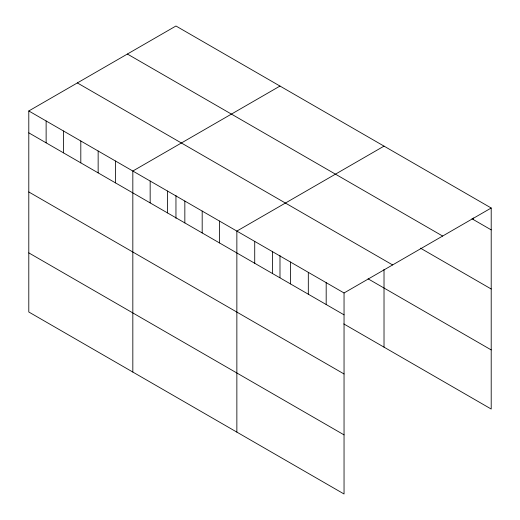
<?xml version="1.0" encoding="UTF-8"?>
<svg xmlns="http://www.w3.org/2000/svg" width="520" height="520" viewBox="0 0 520 520"><rect width="100%" height="100%" fill="white"/><g stroke="black" fill="none" stroke-linecap="round" stroke-linejoin="round"><path stroke-width="0.78" d="M28.795 110.962L344.045 292.975L344.045 494L28.795 311.994L28.795 110.962L175.955 26L491.205 208.006L491.205 409.038L343.798 323.928M279.988 86.06L132.828 171.028L132.828 372.053M384.02 146.126L236.86 231.088L236.86 432.12M344.045 292.975L491.205 208.006M471.965 218.77L491.205 229.879M127.394 54.041L442.644 236.047M420.44 248.144L491.205 289.003M77.357 82.927L392.606 264.933M368.069 278.824L491.205 349.915M28.795 132.834L344.045 314.841M28.795 191.958L344.045 373.965M28.795 252.869L344.045 434.876M473.343 217.945L473.343 219.564M384.02 269.353L384.02 347.152M326.183 282.659L326.183 304.531M308.315 272.344L308.315 294.216M290.453 262.028L290.453 283.901M279.988 255.561L279.988 277.635M272.591 251.719L272.591 273.585M254.722 241.404L254.722 263.276M219.518 221.078L219.518 242.951M202.183 211.068L202.183 232.941M184.841 201.058L184.841 222.931M175.955 195.494L175.955 218.355M167.505 191.048L167.505 212.921M150.163 181.038L150.163 202.911M115.486 161.018L115.486 182.884M98.15 151.008L98.15 172.874M80.808 140.992L80.808 162.864M63.473 130.982L63.473 152.854M46.13 120.972L46.13 142.844"/></g></svg>
